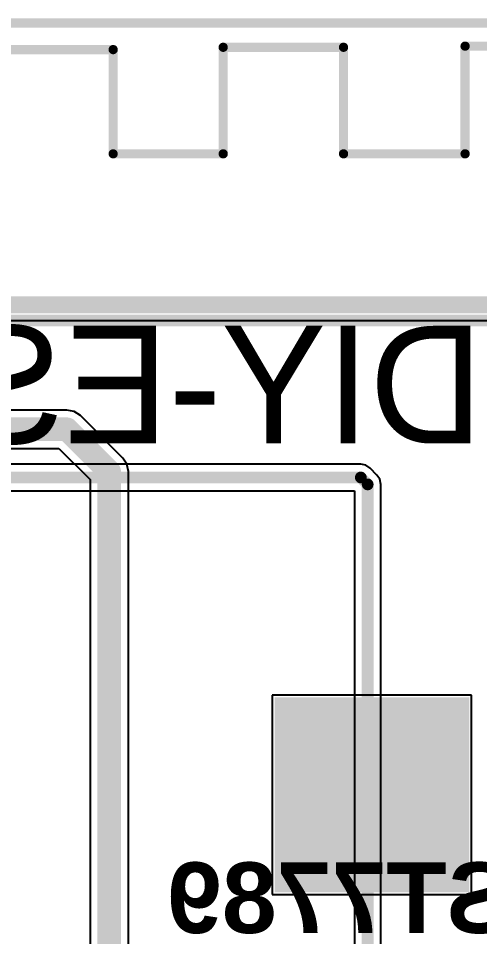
# Model space of a CAD drawing. Header units: millimetres. Extents: x 263 to 304.8, y 57.6 to 115.4.
# Drawn here: x 280.71 to 290.68, y 95.57 to 115.4 of the extents above; entities that cross this region are included whole.
import ezdxf

# ---------------------------------------------------------------- set-up
doc = ezdxf.new("R2010")
doc.units = ezdxf.units.MM
for name, color, linetype in [('BottomLayer', 5, 'Continuous'), ('BottomOverlay', 54, 'Continuous'), ('KeepOutLayer', 6, 'Continuous'), ('TopLayer', 1, 'Continuous'), ('TopOverlay', 2, 'Continuous'), ('TopPaste', 8, 'Continuous'), ('TopSolder', 216, 'Continuous')]:
    doc.layers.add(name, color=color, linetype=linetype)
doc.styles.add('Arial', font='arialbd.ttf', dxfattribs={"height": 0.2})
doc.styles.add('华文楷体', font='STKAITI.TTF', dxfattribs={"height": 0.2})

# ---------------------------------------------------------------- blocks, each defined once
blk = doc.blocks.new('ST7789V_12P___B_3')
at = {"layer": 'BottomOverlay', "const_width": 0.254}
blk.add_lwpolyline([(15.998, 13.518), (15.998, -12.482)], dxfattribs=at)
blk = doc.blocks.new('ESP32S3_WROOM_1_5')
at = {"layer": 'TopLayer'}
blk.add_hatch(color=1, dxfattribs=at).paths.add_polyline_path([(-2, 2), (2, 2), (2, -2), (-2, -2)])
at = {"layer": 'TopPaste'}
blk.add_hatch(color=8, dxfattribs=at).paths.add_polyline_path([(-2, 2), (2, 2), (2, -2), (-2, -2)])
at = {"layer": 'TopSolder'}
blk.add_hatch(color=216, dxfattribs=at).paths.add_polyline_path([(-2.102, 2.102), (2.102, 2.102), (2.102, -2.102), (-2.102, -2.102)])
at = {"layer": 'TopOverlay', "const_width": 0.2}
for points in [[(-9.012, 16.663), (8.987, 16.663)], [(2.013, 16.163), (7.512, 16.163)], [(2.013, 13.838), (2.013, 16.163)], [(-8.237, 16.088), (-5.588, 16.088)], [(-5.588, 13.838), (-5.588, 16.088)], [(-3.212, 16.138), (-0.613, 16.138)], [(-3.212, 13.838), (-3.212, 16.138)], [(-0.613, 13.838), (-0.613, 16.138)], [(-5.588, 13.838), (-3.212, 13.838)], [(-0.613, 13.838), (2.013, 13.838)], [(-9.012, 10.663), (8.987, 10.663)]]:
    blk.add_lwpolyline(points, dxfattribs=at)
at = {"layer": 'TopOverlay', "const_width": 0.1}
for points in [[(1.963, 16.163, 1), (2.063, 16.163, 1)], [(1.963, 16.163, 1), (2.063, 16.163, 1)], [(-5.638, 16.088, 1), (-5.538, 16.088, 1)], [(-5.638, 16.088, 1), (-5.538, 16.088, 1)], [(-3.262, 16.138, 1), (-3.162, 16.138, 1)], [(-3.262, 16.138, 1), (-3.162, 16.138, 1)], [(-0.663, 16.138, 1), (-0.563, 16.138, 1)], [(-0.663, 16.138, 1), (-0.563, 16.138, 1)], [(-5.638, 13.838, 1), (-5.538, 13.838, 1)], [(-5.638, 13.838, 1), (-5.538, 13.838, 1)], [(-3.262, 13.838, 1), (-3.162, 13.838, 1)], [(-3.262, 13.838, 1), (-3.162, 13.838, 1)], [(-0.663, 13.838, 1), (-0.563, 13.838, 1)], [(-0.663, 13.838, 1), (-0.563, 13.838, 1)], [(1.963, 13.838, 1), (2.063, 13.838, 1)], [(1.963, 13.838, 1), (2.063, 13.838, 1)]]:
    blk.add_lwpolyline(points, format="xyb", close=True, dxfattribs=at)

msp = doc.modelspace()

# ---------------------------------------------------------------- linework, layer by layer
at = {"layer": 'BottomLayer'}
for p, q in [((278.901, 108.874), (297.709, 108.874)), ((288.11, 105.771), (280.319, 105.771)), ((288.219, 105.749), (288.11, 105.771)), ((288.11, 105.771), (288.11, 105.771)), ((288.311, 105.688), (288.219, 105.749)), ((288.46, 105.539), (288.311, 105.688)), ((288.522, 105.446), (288.46, 105.539)), ((288.46, 105.539), (288.46, 105.539)), ((288.544, 105.337), (288.522, 105.446)), ((288.544, 93.202), (288.544, 105.337)), ((280.319, 105.201), (287.974, 105.201)), ((287.974, 105.201), (287.974, 93.221))]:
    msp.add_line(p, q, dxfattribs=at)
at = {"layer": 'BottomLayer', "const_width": 0.254}
for points in [[(280.035, 105.486), (288.11, 105.486)], [(288.11, 105.486), (288.259, 105.337)], [(288.259, 92.354), (288.259, 105.337)]]:
    msp.add_lwpolyline(points, dxfattribs=at)
at = {"layer": 'BottomLayer', "const_width": 0.127}
for points in [[(288.047, 105.486, 1), (288.174, 105.486, 1)], [(288.047, 105.486, 1), (288.174, 105.486, 1)], [(288.195, 105.337, 1), (288.322, 105.337, 1)], [(288.195, 105.337, 1), (288.322, 105.337, 1)]]:
    msp.add_lwpolyline(points, format="xyb", close=True, dxfattribs=at)
at = {"layer": 'KeepOutLayer', "const_width": 0.254}
msp.add_lwpolyline([(278.901, 109.159), (297.709, 109.159)], dxfattribs=at)
at = {"layer": 'TopLayer'}
for p, q in [((278.901, 108.874), (297.709, 108.874)), ((281.762, 106.942), (280.319, 106.942)), ((281.921, 106.91), (281.762, 106.942)), ((282.055, 106.821), (281.921, 106.91)), ((282.97, 105.906), (282.055, 106.821)), ((280.319, 106.113), (281.591, 106.113)), ((281.591, 106.113), (282.262, 105.442)), ((283.059, 105.772), (282.97, 105.906)), ((283.091, 105.613), (283.059, 105.772)), ((283.091, 94.218), (283.091, 105.613)), ((282.262, 105.442), (282.262, 94.056)), ((290.503, 100.787), (286.198, 100.787)), ((286.198, 100.787), (286.198, 96.483)), ((290.503, 96.483), (290.503, 100.787)), ((286.198, 96.483), (290.503, 96.483))]:
    msp.add_line(p, q, dxfattribs=at)
at = {"layer": 'TopLayer', "const_width": 0.508}
for points in [[(279.038, 106.528), (281.762, 106.528)], [(281.762, 106.528), (282.677, 105.613)], [(282.677, 94.056), (282.677, 105.613)]]:
    msp.add_lwpolyline(points, dxfattribs=at)
at = {"layer": 'TopLayer', "const_width": 0.254}
for points in [[(281.635, 106.528, 1), (281.889, 106.528, 1)], [(281.635, 106.528, 1), (281.889, 106.528, 1)], [(282.55, 105.613, 1), (282.804, 105.613, 1)], [(282.55, 105.613, 1), (282.804, 105.613, 1)]]:
    msp.add_lwpolyline(points, format="xyb", close=True, dxfattribs=at)

# ---------------------------------------------------------------- block references
msp.add_blockref('ESP32S3_WROOM_1_5', (288.35, 98.635))
at = {"rotation": 90}
msp.add_blockref('ST7789V_12P___B_3', (288.713, 92.875), dxfattribs=at)

# ---------------------------------------------------------------- texts
at = {"layer": 'BottomOverlay', "style": '华文楷体', "text_generation_flag": 2}
msp.add_text('酷世DIY-ESP32S3_SP', height=2.54, rotation=360, dxfattribs=at).set_placement((297.686, 106.221))
at = {"layer": 'BottomOverlay', "style": 'Arial', "text_generation_flag": 2}
msp.add_text('ST7789', height=1.524, dxfattribs=at).set_placement((291.384, 95.651))

doc.saveas('drawing.dxf')
